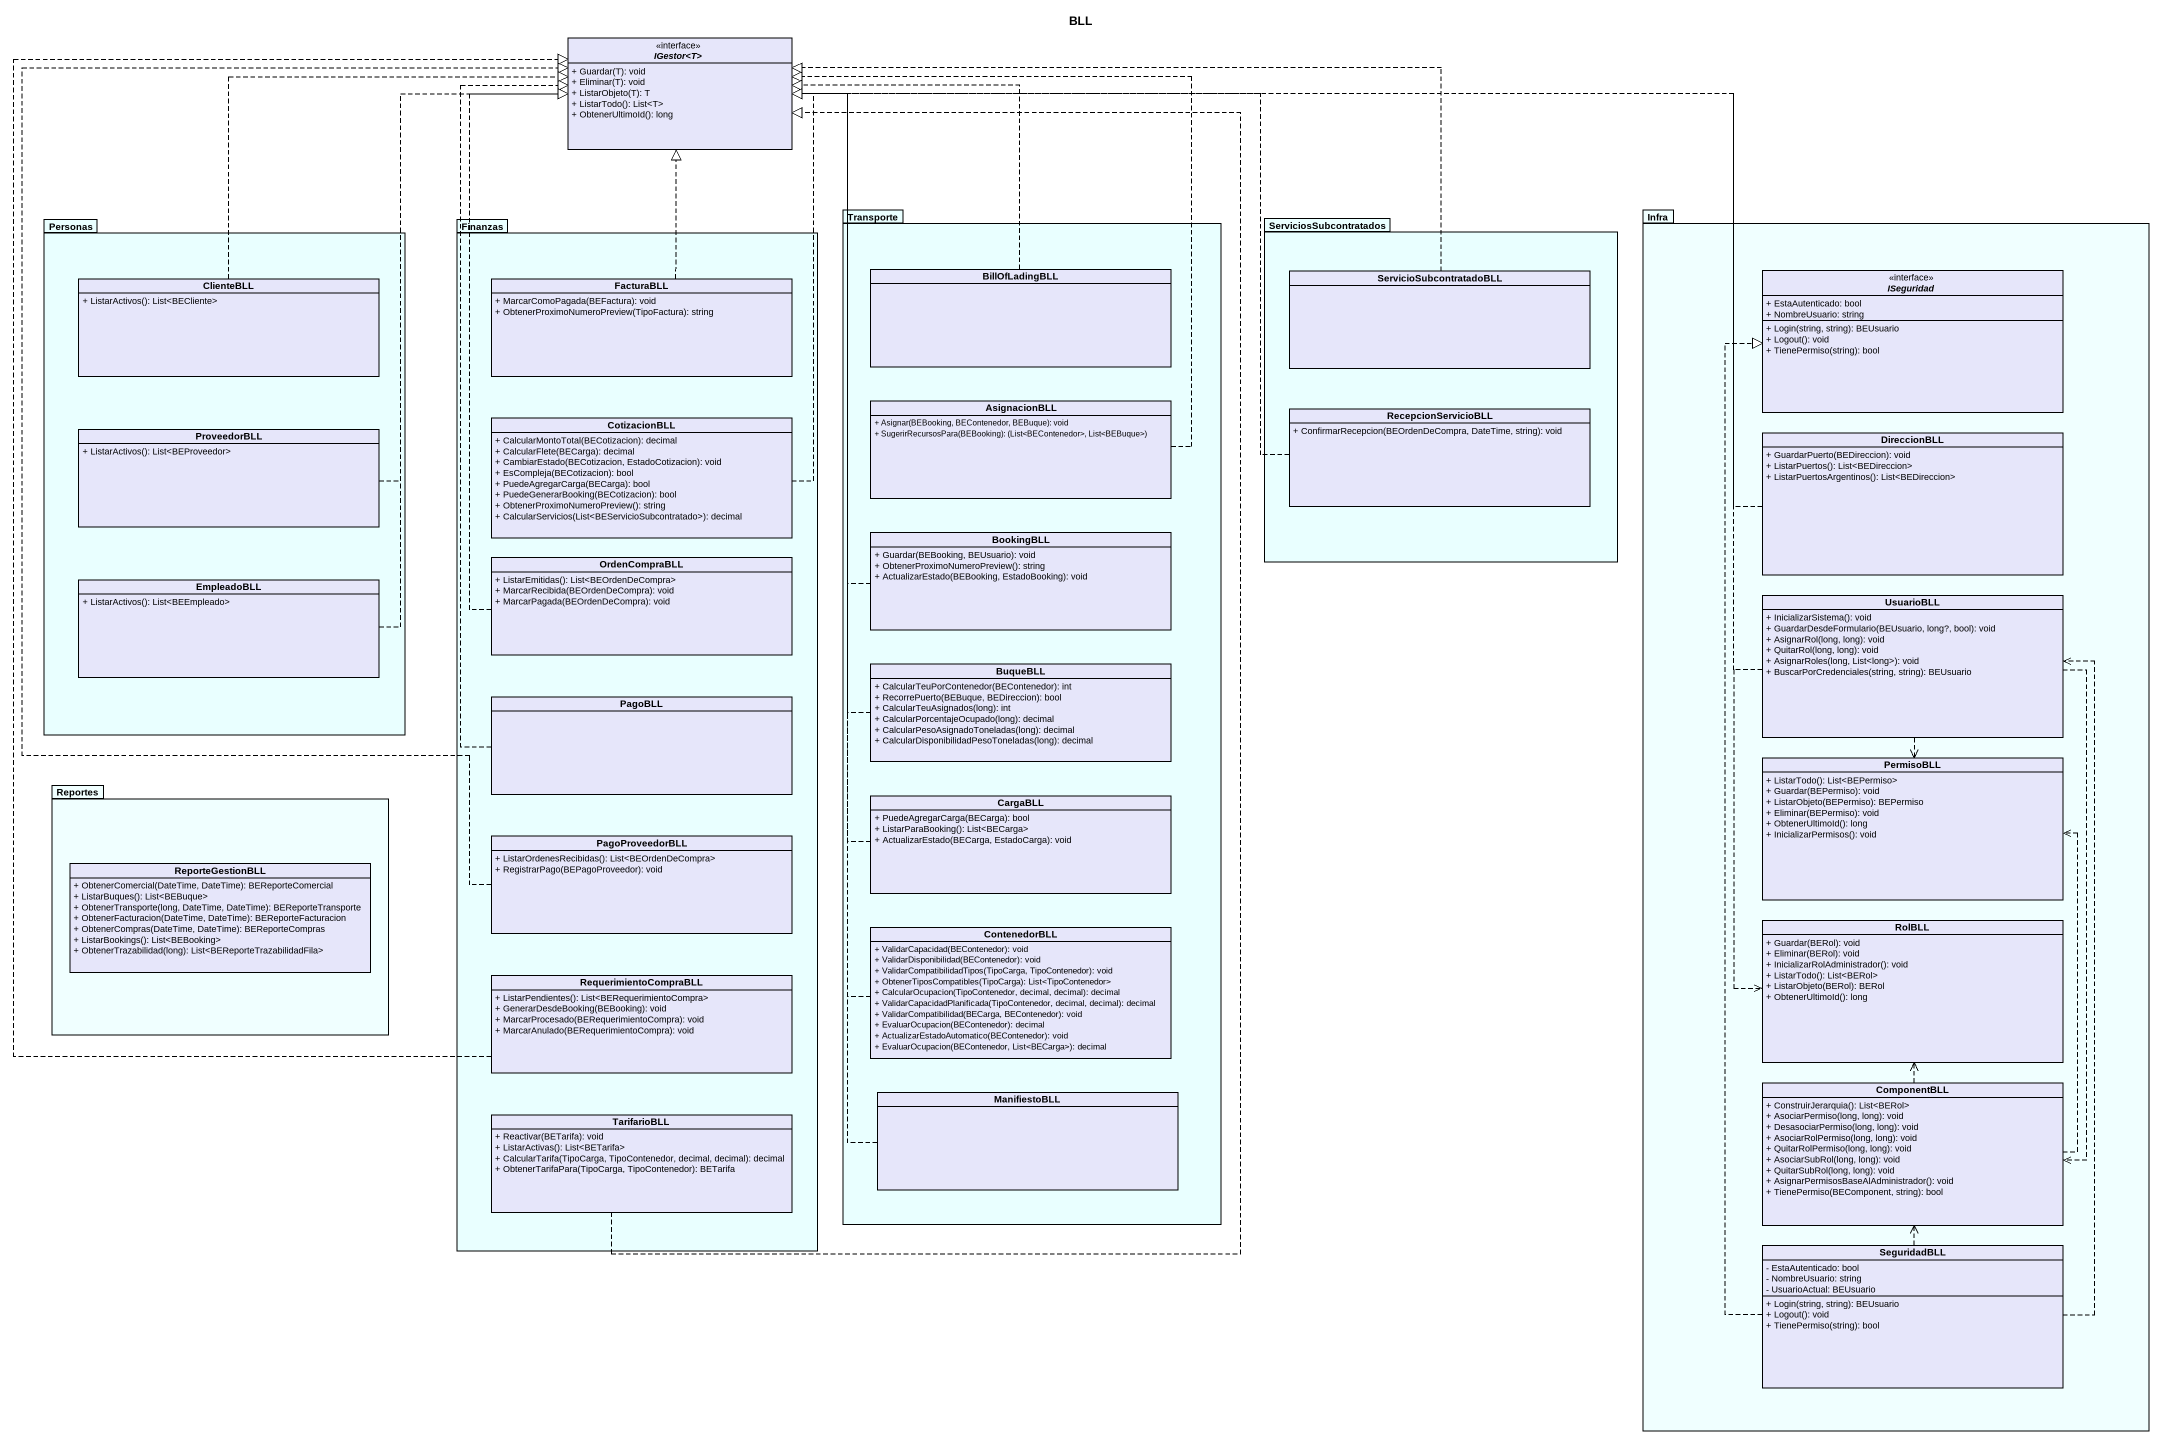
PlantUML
@startuml
title BLL
hide circle
hide empty members
skinparam classAttributeIconSize 0
interface "IGestor<T>" as IGestor_T #E6E6FA {
  + Guardar(T): void
  + Eliminar(T): void
  + ListarObjeto(T): T
  + ListarTodo(): List<T>
  + ObtenerUltimoId(): long
}
package Personas #E9FFFF {
  class ClienteBLL #E6E6FA {
    + ListarActivos(): List<BECliente>
  }
  class ProveedorBLL #E6E6FA {
    + ListarActivos(): List<BEProveedor>
  }
  class EmpleadoBLL #E6E6FA {
    + ListarActivos(): List<BEEmpleado>
  }
}
package Finanzas #E9FFFF {
  class FacturaBLL #E6E6FA {
    + MarcarComoPagada(BEFactura): void
    + ObtenerProximoNumeroPreview(TipoFactura): string
  }
  class CotizacionBLL #E6E6FA {
    + CalcularMontoTotal(BECotizacion): decimal
    + CalcularFlete(BECarga): decimal
    + CambiarEstado(BECotizacion, EstadoCotizacion): void
    + EsCompleja(BECotizacion): bool
    + PuedeAgregarCarga(BECarga): bool
    + PuedeGenerarBooking(BECotizacion): bool
    + ObtenerProximoNumeroPreview(): string
    + CalcularServicios(List<BEServicioSubcontratado>): decimal
  }
  class OrdenCompraBLL #E6E6FA {
    + ListarEmitidas(): List<BEOrdenDeCompra>
    + MarcarRecibida(BEOrdenDeCompra): void
    + MarcarPagada(BEOrdenDeCompra): void
  }
  class PagoBLL #E6E6FA
  class PagoProveedorBLL #E6E6FA {
    + ListarOrdenesRecibidas(): List<BEOrdenDeCompra>
    + RegistrarPago(BEPagoProveedor): void
  }
  class RequerimientoCompraBLL #E6E6FA {
    + ListarPendientes(): List<BERequerimientoCompra>
    + GenerarDesdeBooking(BEBooking): void
    + MarcarProcesado(BERequerimientoCompra): void
    + MarcarAnulado(BERequerimientoCompra): void
  }
  class TarifarioBLL #E6E6FA {
    + Reactivar(BETarifa): void
    + ListarActivas(): List<BETarifa>
    + CalcularTarifa(TipoCarga, TipoContenedor, decimal, decimal): decimal
    + ObtenerTarifaPara(TipoCarga, TipoContenedor): BETarifa
  }
}
package Transporte #E9FFFF {
  class BillOfLadingBLL #E6E6FA
  class AsignacionBLL #E6E6FA {
    + Asignar(BEBooking, BEContenedor, BEBuque): void
    + SugerirRecursosPara(BEBooking): (List<BEContenedor>, List<BEBuque>)
  }
  class BookingBLL #E6E6FA {
    + Guardar(BEBooking, BEUsuario): void
    + ObtenerProximoNumeroPreview(): string
    + ActualizarEstado(BEBooking, EstadoBooking): void
  }
  class BuqueBLL #E6E6FA {
    + CalcularTeuPorContenedor(BEContenedor): int
    + RecorrePuerto(BEBuque, BEDireccion): bool
    + CalcularTeuAsignados(long): int
    + CalcularPorcentajeOcupado(long): decimal
    + CalcularPesoAsignadoToneladas(long): decimal
    + CalcularDisponibilidadPesoToneladas(long): decimal
  }
  class CargaBLL #E6E6FA {
    + PuedeAgregarCarga(BECarga): bool
    + ListarParaBooking(): List<BECarga>
    + ActualizarEstado(BECarga, EstadoCarga): void
  }
  class ContenedorBLL #E6E6FA {
    + ValidarCapacidad(BEContenedor): void
    + ValidarDisponibilidad(BEContenedor): void
    + ValidarCompatibilidadTipos(TipoCarga, TipoContenedor): void
    + ObtenerTiposCompatibles(TipoCarga): List<TipoContenedor>
    + CalcularOcupacion(TipoContenedor, decimal, decimal): decimal
    + ValidarCapacidadPlanificada(TipoContenedor, decimal, decimal): decimal
    + ValidarCompatibilidad(BECarga, BEContenedor): void
    + EvaluarOcupacion(BEContenedor): decimal
    + ActualizarEstadoAutomatico(BEContenedor): void
    + EvaluarOcupacion(BEContenedor, List<BECarga>): decimal
  }
  class ManifiestoBLL #E6E6FA
}
package ServiciosSubcontratados #E9FFFF {
  class ServicioSubcontratadoBLL #E6E6FA
  class RecepcionServicioBLL #E6E6FA {
    + ConfirmarRecepcion(BEOrdenDeCompra, DateTime, string): void
  }
}
package Infra #F0FFFF {
  interface ISeguridad #E6E6FA {
    + EstaAutenticado: bool
    + NombreUsuario: string
    + Login(string, string): BEUsuario
    + Logout(): void
    + TienePermiso(string): bool
  }
  class DireccionBLL #E6E6FA {
    + GuardarPuerto(BEDireccion): void
    + ListarPuertos(): List<BEDireccion>
    + ListarPuertosArgentinos(): List<BEDireccion>
  }
  class UsuarioBLL #E6E6FA {
    + InicializarSistema(): void
    + GuardarDesdeFormulario(BEUsuario, long?, bool): void
    + AsignarRol(long, long): void
    + QuitarRol(long, long): void
    + AsignarRoles(long, List<long>): void
    + BuscarPorCredenciales(string, string): BEUsuario
  }
  class PermisoBLL #E6E6FA {
    + ListarTodo(): List<BEPermiso>
    + Guardar(BEPermiso): void
    + ListarObjeto(BEPermiso): BEPermiso
    + Eliminar(BEPermiso): void
    + ObtenerUltimoId(): long
    + InicializarPermisos(): void
  }
  class RolBLL #E6E6FA {
    + Guardar(BERol): void
    + Eliminar(BERol): void
    + InicializarRolAdministrador(): void
    + ListarTodo(): List<BERol>
    + ListarObjeto(BERol): BERol
    + ObtenerUltimoId(): long
  }
  class ComponentBLL #E6E6FA {
    + ConstruirJerarquia(): List<BERol>
    + AsociarPermiso(long, long): void
    + DesasociarPermiso(long, long): void
    + AsociarRolPermiso(long, long): void
    + QuitarRolPermiso(long, long): void
    + AsociarSubRol(long, long): void
    + QuitarSubRol(long, long): void
    + AsignarPermisosBaseAlAdministrador(): void
    + TienePermiso(BEComponent, string): bool
  }
  class SeguridadBLL #E6E6FA {
    - EstaAutenticado: bool
    - NombreUsuario: string
    - UsuarioActual: BEUsuario
    + Login(string, string): BEUsuario
    + Logout(): void
    + TienePermiso(string): bool
  }
}
package Reportes #F0FFFF {
  class ReporteGestionBLL #E6E6FA {
    + ObtenerComercial(DateTime, DateTime): BEReporteComercial
    + ListarBuques(): List<BEBuque>
    + ObtenerTransporte(long, DateTime, DateTime): BEReporteTransporte
    + ObtenerFacturacion(DateTime, DateTime): BEReporteFacturacion
    + ObtenerCompras(DateTime, DateTime): BEReporteCompras
    + ListarBookings(): List<BEBooking>
    + ObtenerTrazabilidad(long): List<BEReporteTrazabilidadFila>
  }
}
ClienteBLL .right.|> IGestor_T
FacturaBLL .up.|> IGestor_T
BillOfLadingBLL .up.|> IGestor_T
ServicioSubcontratadoBLL .left.|> IGestor_T
CotizacionBLL .up.|> IGestor_T
AsignacionBLL .up.|> IGestor_T
RecepcionServicioBLL .left.|> IGestor_T
ProveedorBLL .up.|> IGestor_T
DireccionBLL .left.|> IGestor_T
BookingBLL .up.|> IGestor_T
OrdenCompraBLL .up.|> IGestor_T
EmpleadoBLL .up.|> IGestor_T
UsuarioBLL .left.|> IGestor_T
UsuarioBLL ..> PermisoBLL
UsuarioBLL ..> RolBLL
UsuarioBLL ..> ComponentBLL
BuqueBLL .up.|> IGestor_T
PagoBLL .up.|> IGestor_T
CargaBLL .up.|> IGestor_T
PagoProveedorBLL .up.|> IGestor_T
ContenedorBLL .up.|> IGestor_T
RequerimientoCompraBLL .up.|> IGestor_T
TarifarioBLL .up.|> IGestor_T
ManifiestoBLL .up.|> IGestor_T
ComponentBLL .up.> PermisoBLL
ComponentBLL .up.> RolBLL
SeguridadBLL .up.|> ISeguridad
SeguridadBLL .up.> UsuarioBLL
SeguridadBLL .up.> ComponentBLL
@enduml
